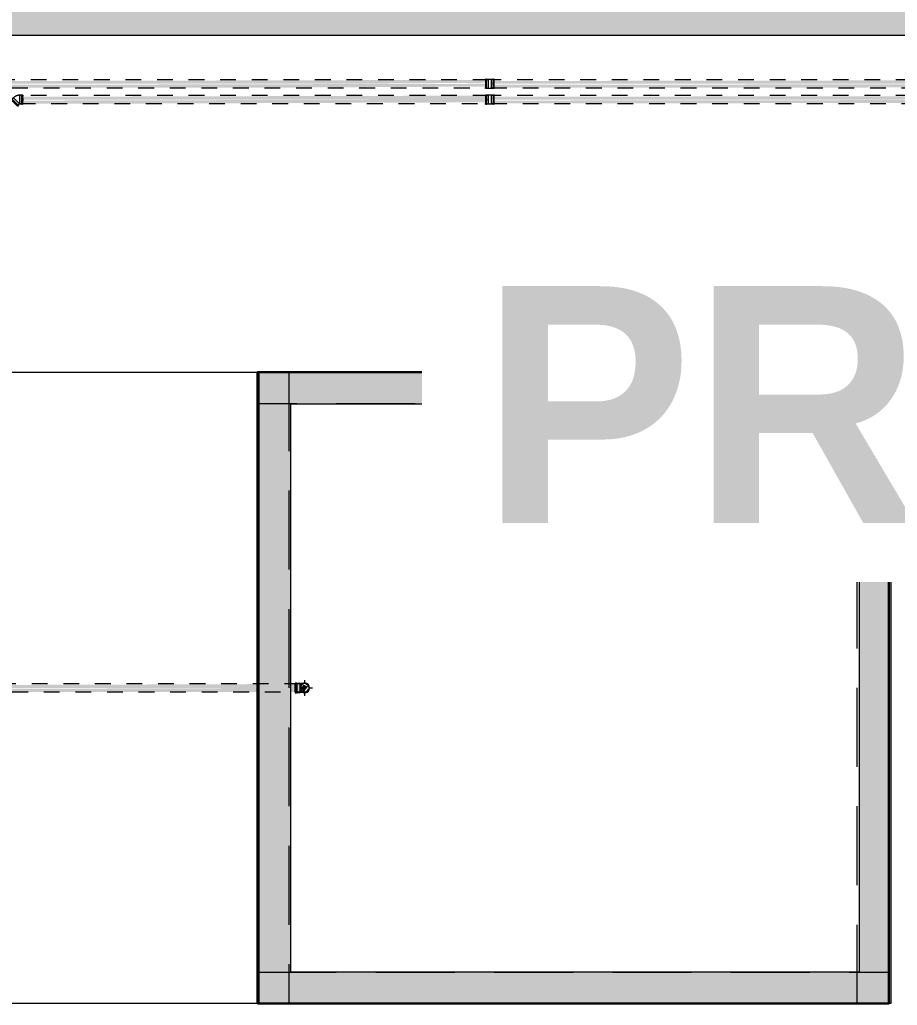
# Model space of a CAD drawing. Header units: metres. Extents: x 147 to 427, y -16 to 162.
# Drawn here: x 319.61 to 325.17, y 93.63 to 99.88 of the extents above; entities that cross this region are included whole.
import ezdxf

# ---------------------------------------------------------------- set-up
doc = ezdxf.new("R2010")
doc.units = ezdxf.units.M
doc.linetypes.add('Aligning Line', pattern=[0.012, 0.006, -0.006])
doc.linetypes.add('IMPORT-Dashed _3_', pattern=[0.75, 0.5, -0.25])
doc.layers.add('1053_ARQ_BASE_MATADOURO_dwg', color=7, linetype='Continuous', lineweight=5, true_color=0x767676)
doc.layers.add('A-FLOR', color=7, linetype='Continuous', lineweight=9, true_color=0x007f00)
for name, color, linetype, lineweight in [('A-DETL', 7, 'Continuous', 5), ('A-DETL-GENF', 7, 'Continuous', 5), ('A-PAREDE', 7, 'Continuous', 30), ('A-WALL', 7, 'Continuous', 9), ('A_PROJEÇÃO', 7, 'IMPORT-Dashed _3_', 5), ('G-ANNO-TEXT', 7, 'Continuous', 5), ('P-PIPE', 7, 'Continuous', 5), ('P-PIPE-CNTR', 7, 'Continuous', 5)]:
    doc.layers.add(name, color=color, linetype=linetype, lineweight=lineweight)
doc.styles.add('Century Gothic_B_2', font='GOTHICB.TTF', dxfattribs={"height": 1.5})

# ---------------------------------------------------------------- blocks, each defined once
blk = doc.blocks.new('AÇO_Cotovelo 90 45 - AÇO_Cotovelo 90 45-V169-TÉRREO 1_20 - Dependente 1')
at = {"layer": 'P-PIPE'}
for p, q in [((-0.0119, 0.0274), (-0.031, 0.0274)), ((-0.031, 0.0222), (-0.031, 0.0274)), ((-0.031, -0.0085), (-0.031, 0.0085)), ((-0.0119, 0.0274), (-0.0119, 0.0222)), ((-0.0119, 0.0274), (-0.0119, -0.0274)), ((-0.0119, 0.0274), (-0.0119, 0.0237)), ((-0.0119, 0.0085), (-0.0119, -0.0085)), ((0.0025, 0.0413), (-0.011, 0.0278)), ((-0.011, 0.0278), (0.0278, -0.011)), ((-0.0084, 0.0252), (-0.011, 0.0278)), ((0.0278, -0.011), (-0.011, 0.0278)), ((0.0413, 0.0025), (0.0025, 0.0413)), ((0.0278, -0.011), (0.0413, 0.0025)), ((-0.031, -0.0274), (-0.031, -0.0222)), ((-0.031, -0.0274), (-0.0119, -0.0274)), ((-0.0119, -0.0222), (-0.0119, -0.0274)), ((-0.0119, -0.0237), (-0.0119, -0.0274)), ((0.0278, -0.011), (0.0252, -0.0084))]:
    blk.add_line(p, q, dxfattribs=at)
at = {"layer": 'P-PIPE', "flags": 128}
for points in [[(-0.031, 0.0274), (-0.031, 0.0275), (-0.031, 0.0277), (-0.0309, 0.0278), (-0.0309, 0.028), (-0.0309, 0.0281), (-0.0309, 0.0282), (-0.0308, 0.0284), (-0.0308, 0.0285), (-0.0307, 0.0286), (-0.0307, 0.0288), (-0.0306, 0.0289), (-0.0306, 0.029), (-0.0305, 0.0291), (-0.0304, 0.0293), (-0.0304, 0.0294), (-0.0303, 0.0295), (-0.0302, 0.0296), (-0.0301, 0.0297), (-0.03, 0.0298), (-0.0299, 0.0299), (-0.0298, 0.03), (-0.0297, 0.0301), (-0.0296, 0.0302), (-0.0295, 0.0303), (-0.0294, 0.0303), (-0.0292, 0.0304), (-0.0291, 0.0305), (-0.029, 0.0306), (-0.0289, 0.0306), (-0.0287, 0.0307), (-0.0286, 0.0307), (-0.0285, 0.0308), (-0.0283, 0.0308), (-0.0282, 0.0308), (-0.0281, 0.0308), (-0.0279, 0.0309), (-0.0278, 0.0309), (-0.0276, 0.0309), (-0.0275, 0.0309), (-0.0274, 0.0309), (-0.0272, 0.0309), (-0.0271, 0.0309), (-0.0269, 0.0309), (-0.0268, 0.0308), (-0.0267, 0.0308), (-0.0265, 0.0308), (-0.0264, 0.0307), (-0.0263, 0.0307), (-0.0261, 0.0306), (-0.026, 0.0306), (-0.0259, 0.0305), (-0.0258, 0.0305), (-0.0256, 0.0304), (-0.0255, 0.0303), (-0.0254, 0.0302), (-0.0253, 0.0301), (-0.0252, 0.0301), (-0.0251, 0.03), (-0.025, 0.0299), (-0.0249, 0.0298), (-0.0248, 0.0297), (-0.0247, 0.0296), (-0.0246, 0.0294), (-0.0245, 0.0293), (-0.0245, 0.0292), (-0.0244, 0.0291), (-0.0243, 0.029), (-0.0243, 0.0288), (-0.0242, 0.0287), (-0.0242, 0.0286), (-0.0241, 0.0284), (-0.0241, 0.0283), (-0.024, 0.0282), (-0.024, 0.028), (-0.024, 0.0279), (-0.024, 0.0278), (-0.024, 0.0276), (-0.024, 0.0275), (-0.024, 0.0274)], [(-0.031, 0.024), (-0.031, 0.0245), (-0.031, 0.025), (-0.031, 0.0254), (-0.031, 0.0258), (-0.031, 0.0262), (-0.031, 0.0265), (-0.031, 0.0267), (-0.031, 0.0269), (-0.031, 0.0271), (-0.031, 0.0273), (-0.031, 0.0273), (-0.031, 0.0274)], [(-0.031, 0.0274), (-0.031, 0.0273), (-0.031, 0.0272), (-0.031, 0.0271), (-0.031, 0.0269), (-0.031, 0.0266), (-0.031, 0.0263), (-0.031, 0.026), (-0.031, 0.0256), (-0.031, 0.0252), (-0.031, 0.0248), (-0.031, 0.0243), (-0.031, 0.0238), (-0.031, 0.0232), (-0.031, 0.0226), (-0.031, 0.022), (-0.031, 0.0213), (-0.031, 0.0206), (-0.031, 0.0199), (-0.031, 0.0191), (-0.031, 0.0183), (-0.031, 0.0175), (-0.031, 0.0166), (-0.031, 0.0157), (-0.031, 0.0148), (-0.031, 0.0139), (-0.031, 0.0129), (-0.031, 0.0119), (-0.031, 0.0109), (-0.031, 0.0099), (-0.031, 0.0089), (-0.031, 0.0079), (-0.031, 0.0068), (-0.031, 0.0057), (-0.031, 0.0047), (-0.031, 0.0036), (-0.031, 0.0025), (-0.031, 0.0014), (-0.031, 0.0003), (-0.031, -0.0008), (-0.031, -0.0019), (-0.031, -0.003), (-0.031, -0.0041), (-0.031, -0.0052), (-0.031, -0.0062), (-0.031, -0.0073), (-0.031, -0.0083), (-0.031, -0.0094), (-0.031, -0.0104), (-0.031, -0.0114), (-0.031, -0.0124), (-0.031, -0.0134), (-0.031, -0.0143), (-0.031, -0.0152), (-0.031, -0.0161), (-0.031, -0.017), (-0.031, -0.0178), (-0.031, -0.0187), (-0.031, -0.0194), (-0.031, -0.0202), (-0.031, -0.0209), (-0.031, -0.0216), (-0.031, -0.0223), (-0.031, -0.0229), (-0.031, -0.0235), (-0.031, -0.024), (-0.031, -0.0245), (-0.031, -0.025), (-0.031, -0.0254), (-0.031, -0.0258), (-0.031, -0.0262), (-0.031, -0.0265), (-0.031, -0.0267), (-0.031, -0.0269), (-0.031, -0.0271), (-0.031, -0.0273), (-0.031, -0.0273), (-0.031, -0.0274)], [(-0.024, 0.0274), (-0.024, 0.0273), (-0.024, 0.0272), (-0.024, 0.0271), (-0.024, 0.0269), (-0.024, 0.0266), (-0.024, 0.0263), (-0.024, 0.026), (-0.024, 0.0256), (-0.024, 0.0252), (-0.024, 0.0248), (-0.024, 0.0243)], [(-0.024, -0.0274), (-0.024, -0.0273), (-0.024, -0.0272), (-0.024, -0.0271), (-0.024, -0.0269), (-0.024, -0.0266), (-0.024, -0.0263), (-0.024, -0.026), (-0.024, -0.0256), (-0.024, -0.0252), (-0.024, -0.0248), (-0.024, -0.0243), (-0.024, -0.0238), (-0.024, -0.0232), (-0.024, -0.0226), (-0.024, -0.022), (-0.024, -0.0213), (-0.024, -0.0206), (-0.024, -0.0199), (-0.024, -0.0191), (-0.024, -0.0183), (-0.024, -0.0175), (-0.024, -0.0166), (-0.024, -0.0157), (-0.024, -0.0148), (-0.024, -0.0139), (-0.024, -0.0129), (-0.024, -0.0119), (-0.024, -0.0109), (-0.024, -0.0099), (-0.024, -0.0089), (-0.024, -0.0079), (-0.024, -0.0068), (-0.024, -0.0057), (-0.024, -0.0047), (-0.024, -0.0036), (-0.024, -0.0025), (-0.024, -0.0014), (-0.024, -0.0003), (-0.024, 0.0008), (-0.024, 0.0019), (-0.024, 0.003), (-0.024, 0.0041), (-0.024, 0.0052), (-0.024, 0.0062), (-0.024, 0.0073), (-0.024, 0.0083), (-0.024, 0.0094), (-0.024, 0.0104), (-0.024, 0.0114), (-0.024, 0.0124), (-0.024, 0.0134), (-0.024, 0.0143), (-0.024, 0.0152), (-0.024, 0.0161), (-0.024, 0.017), (-0.024, 0.0178), (-0.024, 0.0187), (-0.024, 0.0194), (-0.024, 0.0202), (-0.024, 0.0209), (-0.024, 0.0216), (-0.024, 0.0223), (-0.024, 0.0229), (-0.024, 0.0235), (-0.024, 0.024), (-0.024, 0.0245), (-0.024, 0.025), (-0.024, 0.0254), (-0.024, 0.0258), (-0.024, 0.0262), (-0.024, 0.0265), (-0.024, 0.0267), (-0.024, 0.0269), (-0.024, 0.0271), (-0.024, 0.0273), (-0.024, 0.0273), (-0.024, 0.0274)], [(-0.011, 0.0278), (-0.011, 0.0277), (-0.0111, 0.0277), (-0.0111, 0.0277), (-0.0111, 0.0276), (-0.0112, 0.0276), (-0.0112, 0.0276), (-0.0113, 0.0276), (-0.0113, 0.0275), (-0.0114, 0.0275), (-0.0114, 0.0275), (-0.0114, 0.0275), (-0.0115, 0.0275), (-0.0115, 0.0274), (-0.0116, 0.0274), (-0.0116, 0.0274), (-0.0117, 0.0274), (-0.0117, 0.0274), (-0.0118, 0.0274), (-0.0118, 0.0274), (-0.0119, 0.0274)], [(-0.0024, 0.0363), (-0.0025, 0.0364), (-0.0026, 0.0365), (-0.0027, 0.0366), (-0.0028, 0.0367), (-0.0029, 0.0369), (-0.0029, 0.037), (-0.003, 0.0371), (-0.0031, 0.0372), (-0.0031, 0.0374), (-0.0032, 0.0375), (-0.0032, 0.0376), (-0.0033, 0.0377), (-0.0033, 0.0379), (-0.0034, 0.038), (-0.0034, 0.0381), (-0.0034, 0.0383), (-0.0034, 0.0384), (-0.0034, 0.0386), (-0.0035, 0.0387), (-0.0035, 0.0388), (-0.0035, 0.039), (-0.0034, 0.0391), (-0.0034, 0.0393), (-0.0034, 0.0394), (-0.0034, 0.0395), (-0.0033, 0.0397), (-0.0033, 0.0398), (-0.0033, 0.0399), (-0.0032, 0.0401), (-0.0032, 0.0402), (-0.0031, 0.0403), (-0.003, 0.0405), (-0.003, 0.0406), (-0.0029, 0.0407), (-0.0028, 0.0408), (-0.0027, 0.0409), (-0.0026, 0.041), (-0.0026, 0.0411), (-0.0025, 0.0412), (-0.0024, 0.0413), (-0.0023, 0.0414), (-0.0021, 0.0415), (-0.002, 0.0416), (-0.0019, 0.0417), (-0.0018, 0.0418), (-0.0017, 0.0418), (-0.0016, 0.0419), (-0.0014, 0.042), (-0.0013, 0.042), (-0.0012, 0.0421), (-0.001, 0.0421), (-0.0009, 0.0422), (-0.0008, 0.0422), (-0.0006, 0.0422), (-0.0005, 0.0423), (-0.0004, 0.0423), (-0.0002, 0.0423), (-0.0001, 0.0423), (0, 0.0423)], [(0, 0.0339), (-0.0004, 0.0343), (-0.0007, 0.0346), (-0.001, 0.0349), (-0.0013, 0.0352), (-0.0016, 0.0354), (-0.0018, 0.0357), (-0.002, 0.0358), (-0.0021, 0.036), (-0.0022, 0.0361), (-0.0023, 0.0362), (-0.0024, 0.0363), (-0.0024, 0.0363)], [(-0.0024, 0.0363), (-0.0024, 0.0363), (-0.0023, 0.0362), (-0.0022, 0.0361), (-0.002, 0.0359), (-0.0019, 0.0358), (-0.0017, 0.0356), (-0.0014, 0.0353), (-0.0012, 0.0351), (-0.0009, 0.0348), (-0.0006, 0.0345), (-0.0002, 0.0341), (0.0001, 0.0338), (0.0005, 0.0334), (0.001, 0.0329), (0.0014, 0.0325), (0.0019, 0.032), (0.0024, 0.0315), (0.0029, 0.031), (0.0034, 0.0304), (0.004, 0.0299), (0.0046, 0.0293), (0.0052, 0.0287), (0.0058, 0.0281), (0.0065, 0.0274), (0.0071, 0.0268), (0.0078, 0.0261), (0.0085, 0.0254), (0.0092, 0.0247), (0.0099, 0.024), (0.0107, 0.0232), (0.0114, 0.0225), (0.0121, 0.0218), (0.0129, 0.021), (0.0137, 0.0202), (0.0144, 0.0195), (0.0152, 0.0187), (0.016, 0.0179), (0.0167, 0.0172), (0.0175, 0.0164), (0.0183, 0.0156), (0.0191, 0.0148), (0.0198, 0.0141), (0.0206, 0.0133), (0.0213, 0.0125), (0.0221, 0.0118), (0.0228, 0.011), (0.0236, 0.0103), (0.0243, 0.0096), (0.025, 0.0089), (0.0257, 0.0082), (0.0264, 0.0075), (0.0271, 0.0068), (0.0277, 0.0062), (0.0283, 0.0055), (0.029, 0.0049), (0.0296, 0.0043), (0.0301, 0.0037), (0.0307, 0.0032), (0.0312, 0.0027), (0.0317, 0.0021), (0.0322, 0.0017), (0.0327, 0.0012), (0.0331, 0.0008), (0.0335, 0.0003), (0.0339, 0), (0.0343, -0.0004), (0.0346, -0.0007), (0.0349, -0.001), (0.0352, -0.0013), (0.0354, -0.0016), (0.0357, -0.0018), (0.0358, -0.002), (0.036, -0.0021), (0.0361, -0.0022), (0.0362, -0.0023), (0.0363, -0.0024), (0.0363, -0.0024)], [(0, 0.0423), (0.0002, 0.0423), (0.0003, 0.0423), (0.0005, 0.0423), (0.0006, 0.0423), (0.0007, 0.0422), (0.0009, 0.0422), (0.001, 0.0422), (0.0011, 0.0421), (0.0013, 0.0421), (0.0014, 0.042), (0.0015, 0.042), (0.0017, 0.0419), (0.0018, 0.0418), (0.0019, 0.0418), (0.002, 0.0417), (0.0021, 0.0416), (0.0022, 0.0415), (0.0024, 0.0414), (0.0025, 0.0413), (0.0025, 0.0413)], [(0.0025, 0.0413), (0.0026, 0.0412), (0.0027, 0.0411), (0.0028, 0.041), (0.0029, 0.0409), (0.0031, 0.0407), (0.0033, 0.0405), (0.0035, 0.0403), (0.0038, 0.04), (0.004, 0.0397), (0.0044, 0.0394), (0.0047, 0.0391)], [(0.0413, 0.0025), (0.0412, 0.0026), (0.0411, 0.0027), (0.041, 0.0028), (0.0409, 0.0029), (0.0407, 0.0031), (0.0405, 0.0033), (0.0403, 0.0035), (0.04, 0.0038), (0.0397, 0.004), (0.0394, 0.0044), (0.0391, 0.0047), (0.0387, 0.0051), (0.0383, 0.0055), (0.0379, 0.0059), (0.0374, 0.0064), (0.037, 0.0068), (0.0365, 0.0073), (0.0359, 0.0079), (0.0354, 0.0084), (0.0348, 0.009), (0.0342, 0.0096), (0.0336, 0.0102), (0.033, 0.0108), (0.0324, 0.0114), (0.0317, 0.0121), (0.031, 0.0128), (0.0303, 0.0135), (0.0296, 0.0142), (0.0289, 0.0149), (0.0282, 0.0156), (0.0275, 0.0163), (0.0267, 0.0171), (0.0259, 0.0178), (0.0252, 0.0186), (0.0244, 0.0194), (0.0237, 0.0201), (0.0229, 0.0209), (0.0221, 0.0217), (0.0213, 0.0225), (0.0206, 0.0232), (0.0198, 0.024), (0.019, 0.0248), (0.0183, 0.0255), (0.0175, 0.0263), (0.0167, 0.027), (0.016, 0.0278), (0.0153, 0.0285), (0.0145, 0.0292), (0.0138, 0.03), (0.0131, 0.0307), (0.0125, 0.0313), (0.0118, 0.032), (0.0111, 0.0327), (0.0105, 0.0333), (0.0099, 0.0339), (0.0093, 0.0345), (0.0087, 0.0351), (0.0081, 0.0356), (0.0076, 0.0362), (0.0071, 0.0367), (0.0066, 0.0372), (0.0061, 0.0376), (0.0057, 0.0381), (0.0053, 0.0385), (0.0049, 0.0389), (0.0045, 0.0392), (0.0042, 0.0396), (0.0039, 0.0399), (0.0036, 0.0402), (0.0034, 0.0404), (0.0032, 0.0406), (0.003, 0.0408), (0.0028, 0.041), (0.0027, 0.0411), (0.0026, 0.0412), (0.0026, 0.0412), (0.0025, 0.0413)], [(0.0423, 0), (0.0423, -0.0001), (0.0423, -0.0002), (0.0423, -0.0004), (0.0423, -0.0005), (0.0422, -0.0006), (0.0422, -0.0008), (0.0422, -0.0009), (0.0421, -0.0011), (0.0421, -0.0012), (0.042, -0.0013), (0.042, -0.0014), (0.0419, -0.0016), (0.0418, -0.0017), (0.0418, -0.0018), (0.0417, -0.0019), (0.0416, -0.002), (0.0415, -0.0022), (0.0414, -0.0023), (0.0413, -0.0024), (0.0412, -0.0025), (0.0411, -0.0026), (0.041, -0.0027), (0.0409, -0.0027), (0.0408, -0.0028), (0.0407, -0.0029), (0.0406, -0.003), (0.0404, -0.003), (0.0403, -0.0031), (0.0402, -0.0032), (0.0401, -0.0032), (0.0399, -0.0033), (0.0398, -0.0033), (0.0397, -0.0033), (0.0395, -0.0034), (0.0394, -0.0034), (0.0393, -0.0034), (0.0391, -0.0034), (0.039, -0.0035), (0.0388, -0.0035), (0.0387, -0.0035), (0.0386, -0.0034), (0.0384, -0.0034), (0.0383, -0.0034), (0.0381, -0.0034), (0.038, -0.0034), (0.0379, -0.0033), (0.0377, -0.0033), (0.0376, -0.0032), (0.0375, -0.0032), (0.0373, -0.0031), (0.0372, -0.0031), (0.0371, -0.003), (0.037, -0.0029), (0.0368, -0.0029), (0.0367, -0.0028), (0.0366, -0.0027), (0.0365, -0.0026), (0.0364, -0.0025), (0.0363, -0.0024)], [(0.0389, 0.0049), (0.0392, 0.0045), (0.0396, 0.0042), (0.0399, 0.0039), (0.0402, 0.0036), (0.0404, 0.0034), (0.0406, 0.0032), (0.0408, 0.003), (0.041, 0.0028), (0.0411, 0.0027), (0.0412, 0.0026), (0.0412, 0.0026), (0.0413, 0.0025)], [(0.0413, 0.0025), (0.0414, 0.0024), (0.0415, 0.0023), (0.0415, 0.0022), (0.0416, 0.0021), (0.0417, 0.002), (0.0418, 0.0019), (0.0419, 0.0017), (0.0419, 0.0016), (0.042, 0.0015), (0.042, 0.0014), (0.0421, 0.0012), (0.0421, 0.0011), (0.0422, 0.001), (0.0422, 0.0008), (0.0422, 0.0007), (0.0423, 0.0006), (0.0423, 0.0004), (0.0423, 0.0003), (0.0423, 0.0001), (0.0423, 0)], [(-0.031, -0.0274), (-0.031, -0.0273), (-0.031, -0.0272), (-0.031, -0.0271), (-0.031, -0.0269), (-0.031, -0.0266), (-0.031, -0.0263), (-0.031, -0.026), (-0.031, -0.0256), (-0.031, -0.0252), (-0.031, -0.0248), (-0.031, -0.0243)], [(-0.024, -0.0274), (-0.024, -0.0275), (-0.024, -0.0277), (-0.024, -0.0278), (-0.024, -0.028), (-0.024, -0.0281), (-0.0241, -0.0282), (-0.0241, -0.0284), (-0.0241, -0.0285), (-0.0242, -0.0286), (-0.0242, -0.0288), (-0.0243, -0.0289), (-0.0244, -0.029), (-0.0244, -0.0291), (-0.0245, -0.0293), (-0.0246, -0.0294), (-0.0247, -0.0295), (-0.0247, -0.0296), (-0.0248, -0.0297), (-0.0249, -0.0298), (-0.025, -0.0299), (-0.0251, -0.03), (-0.0252, -0.0301), (-0.0253, -0.0302), (-0.0255, -0.0303), (-0.0256, -0.0303), (-0.0257, -0.0304), (-0.0258, -0.0305), (-0.0259, -0.0306), (-0.0261, -0.0306), (-0.0262, -0.0307), (-0.0263, -0.0307), (-0.0265, -0.0308), (-0.0266, -0.0308), (-0.0267, -0.0308), (-0.0269, -0.0308), (-0.027, -0.0309), (-0.0271, -0.0309), (-0.0273, -0.0309), (-0.0274, -0.0309), (-0.0276, -0.0309), (-0.0277, -0.0309), (-0.0278, -0.0309), (-0.028, -0.0309), (-0.0281, -0.0308), (-0.0283, -0.0308), (-0.0284, -0.0308), (-0.0285, -0.0307), (-0.0287, -0.0307), (-0.0288, -0.0306), (-0.0289, -0.0306), (-0.029, -0.0305), (-0.0292, -0.0305), (-0.0293, -0.0304), (-0.0294, -0.0303), (-0.0295, -0.0302), (-0.0296, -0.0301), (-0.0297, -0.0301), (-0.0298, -0.03), (-0.0299, -0.0299), (-0.03, -0.0298), (-0.0301, -0.0297), (-0.0302, -0.0296), (-0.0303, -0.0294), (-0.0304, -0.0293), (-0.0305, -0.0292), (-0.0305, -0.0291), (-0.0306, -0.029), (-0.0307, -0.0288), (-0.0307, -0.0287), (-0.0308, -0.0286), (-0.0308, -0.0284), (-0.0308, -0.0283), (-0.0309, -0.0282), (-0.0309, -0.028), (-0.0309, -0.0279), (-0.0309, -0.0278), (-0.031, -0.0276), (-0.031, -0.0275), (-0.031, -0.0274)], [(-0.024, -0.024), (-0.024, -0.0245), (-0.024, -0.025), (-0.024, -0.0254), (-0.024, -0.0258), (-0.024, -0.0262), (-0.024, -0.0265), (-0.024, -0.0267), (-0.024, -0.0269), (-0.024, -0.0271), (-0.024, -0.0273), (-0.024, -0.0273), (-0.024, -0.0274)], [(-0.0119, -0.0274), (-0.0096, -0.0274), (-0.0074, -0.0272), (-0.0052, -0.027), (-0.0029, -0.0267), (-0.0007, -0.0263), (0.0015, -0.0258), (0.0036, -0.0252), (0.0058, -0.0246), (0.0079, -0.0238), (0.01, -0.023), (0.012, -0.0221), (0.014, -0.0211), (0.016, -0.02), (0.0179, -0.0188), (0.0198, -0.0176), (0.0216, -0.0163), (0.0234, -0.0149), (0.0251, -0.0135), (0.0267, -0.012), (0.0278, -0.011)], [(0.0363, -0.0024), (0.0363, -0.0024), (0.0362, -0.0023), (0.0361, -0.0022), (0.0359, -0.002), (0.0358, -0.0019), (0.0356, -0.0017), (0.0353, -0.0014), (0.0351, -0.0012), (0.0348, -0.0009), (0.0345, -0.0006), (0.0341, -0.0002)]]:
    blk.add_lwpolyline(points, dxfattribs=at)
blk = doc.blocks.new('Joelho 45_90 - Agua Fria_Soldavel - MEP - Tigre - Standard-V200-TÉRREO 1_20 - Dependente 1')
at = {"layer": 'P-PIPE', "true_color": 0x69503c}
blk.add_hatch(color=27, dxfattribs=at).paths.add_polyline_path([(153.0153, 95.6157), (153.0425, 95.649), (153.0151, 95.6636), (153.0002, 95.642), (153.0146, 95.617)])
at = {"layer": 'P-PIPE'}
for p, q in [((152.9702, 95.6727), (152.9627, 95.6727)), ((152.9627, 95.6727), (152.9627, 95.642)), ((152.9627, 95.617), (152.9627, 95.667)), ((152.9732, 95.6706), (152.9702, 95.6727)), ((152.9702, 95.6727), (152.9702, 95.642)), ((152.9932, 95.6706), (152.9732, 95.6706)), ((152.9732, 95.6706), (152.9732, 95.642)), ((152.9949, 95.6691), (152.9932, 95.6706)), ((152.9932, 95.6706), (152.9932, 95.642)), ((152.9932, 95.642), (152.9932, 95.6706)), ((152.9932, 95.667), (152.9932, 95.617)), ((152.9949, 95.642), (152.9949, 95.6691)), ((152.9949, 95.6691), (152.9949, 95.642)), ((152.9627, 95.642), (152.9627, 95.6112)), ((152.9627, 95.6112), (152.9702, 95.6112)), ((152.9702, 95.642), (152.9702, 95.6112)), ((152.9702, 95.6112), (152.9732, 95.6133)), ((152.9732, 95.642), (152.9732, 95.6133)), ((152.9732, 95.6133), (152.9932, 95.6133)), ((152.9932, 95.642), (152.9932, 95.6133)), ((152.9932, 95.6133), (152.9932, 95.642)), ((152.9932, 95.6133), (152.9949, 95.6148)), ((152.9949, 95.6148), (152.9949, 95.642)), ((152.9949, 95.642), (152.9949, 95.6148))]:
    blk.add_line(p, q, dxfattribs=at)
at = {"layer": 'P-PIPE', "flags": 128}
for points in [[(153.0223, 95.6691), (153.0223, 95.6691), (153.0221, 95.6691), (153.022, 95.6691), (153.0218, 95.6691), (153.0216, 95.6691), (153.0213, 95.6691), (153.0209, 95.6691), (153.0206, 95.6691), (153.0202, 95.6691), (153.0197, 95.6691), (153.0192, 95.6691), (153.0187, 95.6691), (153.0182, 95.6691), (153.0176, 95.6691), (153.0169, 95.6691), (153.0162, 95.6691), (153.0155, 95.6691), (153.0148, 95.6691), (153.014, 95.6691), (153.0132, 95.6691), (153.0124, 95.6691), (153.0115, 95.6691), (153.0107, 95.6691), (153.0097, 95.6691), (153.0088, 95.6691), (153.0079, 95.6691), (153.0069, 95.6691), (153.0059, 95.6691), (153.0049, 95.6691), (153.0038, 95.6691), (153.0028, 95.6691), (153.0017, 95.6691), (153.0007, 95.6691), (152.9996, 95.6691), (152.9985, 95.6691), (152.9974, 95.6691), (152.9963, 95.6691), (152.9952, 95.6691), (152.9949, 95.6691)], [(152.9949, 95.6148), (152.996, 95.6148), (152.9971, 95.6148), (152.9982, 95.6148), (152.9993, 95.6148), (153.0004, 95.6148), (153.0015, 95.6148), (153.0025, 95.6148), (153.0036, 95.6148), (153.0046, 95.6148), (153.0056, 95.6148), (153.0066, 95.6148), (153.0076, 95.6148), (153.0086, 95.6148), (153.0095, 95.6148), (153.0104, 95.6148), (153.0113, 95.6148), (153.0122, 95.6148), (153.013, 95.6148), (153.0138, 95.6148), (153.0146, 95.6148), (153.0153, 95.6148), (153.0161, 95.6148), (153.0167, 95.6148), (153.0174, 95.6148), (153.018, 95.6148), (153.0186, 95.6148), (153.0191, 95.6148), (153.0196, 95.6148), (153.0201, 95.6148), (153.0205, 95.6148), (153.0209, 95.6148), (153.0212, 95.6148), (153.0215, 95.6148), (153.0217, 95.6148), (153.0219, 95.6148), (153.0221, 95.6148), (153.0222, 95.6148), (153.0223, 95.6148), (153.0223, 95.6148)]]:
    blk.add_lwpolyline(points, dxfattribs=at)
at = {"layer": 'P-PIPE'}
for radius, start, end in [(0.0308, 0, 165), (0.0308, 0, 160), (0.0286, 0, 180), (0.0272, 0, 180), (0.0272, 0, 180), (0.0286, 0, 150), (0.0286, 0, 150), (0.025, 15, 75), (0.025, 15, 60), (0.0308, 195, 0), (0.0308, 200, 0), (0.0286, 165, 180), (0.0287, 165, 180), (0.0287, 180, 240), (0.0286, 180, 240), (0.0286, 180, 0), (0.0272, 180, 0), (0.0272, 180, 0), (0.025, 180, 240), (0.025, 180, 240), (0.0287, 255, 0), (0.0287, 255, 0), (0.025, 270, 345), (0.025, 270, 285)]:
    blk.add_arc((153.0223, 95.642), radius, start, end, dxfattribs=at)
blk = doc.blocks.new('AÇO_Luva - AÇO_Luva-3707431-TÉRREO 1_20 - Dependente 1')
at = {"layer": 'P-PIPE'}
for p, q in [((0.007, 0.0271), (0.048, 0.0271)), ((0.007, 0.0271), (0.007, 0.0219)), ((0.007, 0.0084), (0.007, -0.0084)), ((0.048, 0.0271), (0.048, 0.0219)), ((0.048, 0.0084), (0.048, -0.0084)), ((0.007, -0.0219), (0.007, -0.0271)), ((0.048, -0.0271), (0.007, -0.0271)), ((0.048, -0.0219), (0.048, -0.0271))]:
    blk.add_line(p, q, dxfattribs=at)
at = {"layer": 'P-PIPE', "flags": 128}
for points in [[(0.007, 0.0271), (0.007, 0.0272), (0.007, 0.0274), (0.007, 0.0275), (0.007, 0.0277), (0.0069, 0.0278), (0.0069, 0.0279), (0.0069, 0.0281), (0.0068, 0.0282), (0.0068, 0.0283), (0.0067, 0.0285), (0.0067, 0.0286), (0.0066, 0.0287), (0.0065, 0.0288), (0.0065, 0.029), (0.0064, 0.0291), (0.0063, 0.0292), (0.0062, 0.0293), (0.0061, 0.0294), (0.006, 0.0295), (0.0059, 0.0296), (0.0058, 0.0297), (0.0057, 0.0298), (0.0056, 0.0299), (0.0055, 0.03), (0.0054, 0.03), (0.0053, 0.0301), (0.0051, 0.0302), (0.005, 0.0303), (0.0049, 0.0303), (0.0048, 0.0304), (0.0046, 0.0304), (0.0045, 0.0305), (0.0044, 0.0305), (0.0042, 0.0305), (0.0041, 0.0305), (0.004, 0.0306), (0.0038, 0.0306), (0.0037, 0.0306), (0.0035, 0.0306), (0.0034, 0.0306), (0.0033, 0.0306), (0.0031, 0.0306), (0.003, 0.0306), (0.0028, 0.0305), (0.0027, 0.0305), (0.0026, 0.0305), (0.0024, 0.0304), (0.0023, 0.0304), (0.0022, 0.0303), (0.002, 0.0303), (0.0019, 0.0302), (0.0018, 0.0302), (0.0017, 0.0301), (0.0016, 0.03), (0.0014, 0.0299), (0.0013, 0.0298), (0.0012, 0.0298), (0.0011, 0.0297), (0.001, 0.0296), (0.0009, 0.0295), (0.0008, 0.0294), (0.0007, 0.0293), (0.0007, 0.0291), (0.0006, 0.029), (0.0005, 0.0289), (0.0004, 0.0288), (0.0004, 0.0287), (0.0003, 0.0285), (0.0003, 0.0284), (0.0002, 0.0283), (0.0002, 0.0281), (0.0001, 0.028), (0.0001, 0.0279), (0.0001, 0.0277), (0, 0.0276), (0, 0.0275), (0, 0.0273), (0, 0.0272), (0, 0.0271)], [(0, -0.0271), (0, -0.027), (0, -0.0269), (0, -0.0268), (0, -0.0266), (0, -0.0263), (0, -0.026), (0, -0.0257), (0, -0.0254), (0, -0.025), (0, -0.0245), (0, -0.024), (0, -0.0235), (0, -0.023), (0, -0.0224), (0, -0.0217), (0, -0.0211), (0, -0.0204), (0, -0.0196), (0, -0.0189), (0, -0.0181), (0, -0.0173), (0, -0.0164), (0, -0.0155), (0, -0.0146), (0, -0.0137), (0, -0.0128), (0, -0.0118), (0, -0.0108), (0, -0.0098), (0, -0.0088), (0, -0.0078), (0, -0.0067), (0, -0.0057), (0, -0.0046), (0, -0.0035), (0, -0.0025), (0, -0.0014), (0, -0.0003), (0, 0.0008), (0, 0.0019), (0, 0.003), (0, 0.004), (0, 0.0051), (0, 0.0062), (0, 0.0072), (0, 0.0082), (0, 0.0093), (0, 0.0103), (0, 0.0113), (0, 0.0123), (0, 0.0132), (0, 0.0141), (0, 0.0151), (0, 0.0159), (0, 0.0168), (0, 0.0176), (0, 0.0185), (0, 0.0192), (0, 0.02), (0, 0.0207), (0, 0.0214), (0, 0.022), (0, 0.0226), (0, 0.0232), (0, 0.0238), (0, 0.0243), (0, 0.0247), (0, 0.0252), (0, 0.0255), (0, 0.0259), (0, 0.0262), (0, 0.0264), (0, 0.0267), (0, 0.0268), (0, 0.027), (0, 0.027), (0, 0.0271)], [(0, 0.0271), (0, 0.027), (0, 0.0269), (0, 0.0268), (0, 0.0266), (0, 0.0263), (0, 0.026), (0, 0.0257), (0, 0.0254), (0, 0.025), (0, 0.0245), (0, 0.024)], [(0.007, 0.0271), (0.007, 0.027), (0.007, 0.0269), (0.007, 0.0268), (0.007, 0.0266), (0.007, 0.0263), (0.007, 0.026), (0.007, 0.0257), (0.007, 0.0254), (0.007, 0.025), (0.007, 0.0245), (0.007, 0.024), (0.007, 0.0235), (0.007, 0.023), (0.007, 0.0224), (0.007, 0.0217), (0.007, 0.0211), (0.007, 0.0204), (0.007, 0.0196), (0.007, 0.0189), (0.007, 0.0181), (0.007, 0.0173), (0.007, 0.0164), (0.007, 0.0155), (0.007, 0.0146), (0.007, 0.0137), (0.007, 0.0128), (0.007, 0.0118), (0.007, 0.0108), (0.007, 0.0098), (0.007, 0.0088), (0.007, 0.0078), (0.007, 0.0067), (0.007, 0.0057), (0.007, 0.0046), (0.007, 0.0035), (0.007, 0.0025), (0.007, 0.0014), (0.007, 0.0003), (0.007, -0.0008), (0.007, -0.0019), (0.007, -0.003), (0.007, -0.004), (0.007, -0.0051), (0.007, -0.0062), (0.007, -0.0072), (0.007, -0.0082), (0.007, -0.0093), (0.007, -0.0103), (0.007, -0.0113), (0.007, -0.0123), (0.007, -0.0132), (0.007, -0.0141), (0.007, -0.0151), (0.007, -0.0159), (0.007, -0.0168), (0.007, -0.0176), (0.007, -0.0185), (0.007, -0.0192), (0.007, -0.02), (0.007, -0.0207), (0.007, -0.0214), (0.007, -0.022), (0.007, -0.0226), (0.007, -0.0232), (0.007, -0.0238), (0.007, -0.0243), (0.007, -0.0247), (0.007, -0.0252), (0.007, -0.0255), (0.007, -0.0259), (0.007, -0.0262), (0.007, -0.0264), (0.007, -0.0267), (0.007, -0.0268), (0.007, -0.027), (0.007, -0.027), (0.007, -0.0271)], [(0.007, 0.0238), (0.007, 0.0243), (0.007, 0.0247), (0.007, 0.0252), (0.007, 0.0255), (0.007, 0.0259), (0.007, 0.0262), (0.007, 0.0264), (0.007, 0.0267), (0.007, 0.0268), (0.007, 0.027), (0.007, 0.027), (0.007, 0.0271)], [(0.055, 0.0271), (0.055, 0.0272), (0.055, 0.0274), (0.055, 0.0275), (0.055, 0.0277), (0.0549, 0.0278), (0.0549, 0.0279), (0.0549, 0.0281), (0.0548, 0.0282), (0.0548, 0.0283), (0.0547, 0.0285), (0.0547, 0.0286), (0.0546, 0.0287), (0.0545, 0.0288), (0.0545, 0.029), (0.0544, 0.0291), (0.0543, 0.0292), (0.0542, 0.0293), (0.0541, 0.0294), (0.054, 0.0295), (0.0539, 0.0296), (0.0538, 0.0297), (0.0537, 0.0298), (0.0536, 0.0299), (0.0535, 0.03), (0.0534, 0.03), (0.0533, 0.0301), (0.0531, 0.0302), (0.053, 0.0303), (0.0529, 0.0303), (0.0528, 0.0304), (0.0526, 0.0304), (0.0525, 0.0305), (0.0524, 0.0305), (0.0522, 0.0305), (0.0521, 0.0305), (0.052, 0.0306), (0.0518, 0.0306), (0.0517, 0.0306), (0.0515, 0.0306), (0.0514, 0.0306), (0.0513, 0.0306), (0.0511, 0.0306), (0.051, 0.0306), (0.0508, 0.0305), (0.0507, 0.0305), (0.0506, 0.0305), (0.0504, 0.0304), (0.0503, 0.0304), (0.0502, 0.0303), (0.05, 0.0303), (0.0499, 0.0302), (0.0498, 0.0302), (0.0497, 0.0301), (0.0496, 0.03), (0.0494, 0.0299), (0.0493, 0.0298), (0.0492, 0.0298), (0.0491, 0.0297), (0.049, 0.0296), (0.0489, 0.0295), (0.0488, 0.0294), (0.0487, 0.0293), (0.0487, 0.0291), (0.0486, 0.029), (0.0485, 0.0289), (0.0484, 0.0288), (0.0484, 0.0287), (0.0483, 0.0285), (0.0483, 0.0284), (0.0482, 0.0283), (0.0482, 0.0281), (0.0481, 0.028), (0.0481, 0.0279), (0.0481, 0.0277), (0.048, 0.0276), (0.048, 0.0275), (0.048, 0.0273), (0.048, 0.0272), (0.048, 0.0271)], [(0.048, -0.0271), (0.048, -0.027), (0.048, -0.0269), (0.048, -0.0268), (0.048, -0.0266), (0.048, -0.0263), (0.048, -0.026), (0.048, -0.0257), (0.048, -0.0254), (0.048, -0.025), (0.048, -0.0245), (0.048, -0.024), (0.048, -0.0235), (0.048, -0.023), (0.048, -0.0224), (0.048, -0.0217), (0.048, -0.0211), (0.048, -0.0204), (0.048, -0.0196), (0.048, -0.0189), (0.048, -0.0181), (0.048, -0.0173), (0.048, -0.0164), (0.048, -0.0155), (0.048, -0.0146), (0.048, -0.0137), (0.048, -0.0128), (0.048, -0.0118), (0.048, -0.0108), (0.048, -0.0098), (0.048, -0.0088), (0.048, -0.0078), (0.048, -0.0067), (0.048, -0.0057), (0.048, -0.0046), (0.048, -0.0035), (0.048, -0.0025), (0.048, -0.0014), (0.048, -0.0003), (0.048, 0.0008), (0.048, 0.0019), (0.048, 0.003), (0.048, 0.004), (0.048, 0.0051), (0.048, 0.0062), (0.048, 0.0072), (0.048, 0.0082), (0.048, 0.0093), (0.048, 0.0103), (0.048, 0.0113), (0.048, 0.0123), (0.048, 0.0132), (0.048, 0.0141), (0.048, 0.0151), (0.048, 0.0159), (0.048, 0.0168), (0.048, 0.0176), (0.048, 0.0185), (0.048, 0.0192), (0.048, 0.02), (0.048, 0.0207), (0.048, 0.0214), (0.048, 0.022), (0.048, 0.0226), (0.048, 0.0232), (0.048, 0.0238), (0.048, 0.0243), (0.048, 0.0247), (0.048, 0.0252), (0.048, 0.0255), (0.048, 0.0259), (0.048, 0.0262), (0.048, 0.0264), (0.048, 0.0267), (0.048, 0.0268), (0.048, 0.027), (0.048, 0.027), (0.048, 0.0271)], [(0.048, 0.0271), (0.048, 0.027), (0.048, 0.0269), (0.048, 0.0268), (0.048, 0.0266), (0.048, 0.0263), (0.048, 0.026), (0.048, 0.0257), (0.048, 0.0254), (0.048, 0.025), (0.048, 0.0245), (0.048, 0.024)], [(0.055, 0.0271), (0.055, 0.027), (0.055, 0.0269), (0.055, 0.0268), (0.055, 0.0266), (0.055, 0.0263), (0.055, 0.026), (0.055, 0.0257), (0.055, 0.0254), (0.055, 0.025), (0.055, 0.0245), (0.055, 0.024), (0.055, 0.0235), (0.055, 0.023), (0.055, 0.0224), (0.055, 0.0217), (0.055, 0.0211), (0.055, 0.0204), (0.055, 0.0196), (0.055, 0.0189), (0.055, 0.0181), (0.055, 0.0173), (0.055, 0.0164), (0.055, 0.0155), (0.055, 0.0146), (0.055, 0.0137), (0.055, 0.0128), (0.055, 0.0118), (0.055, 0.0108), (0.055, 0.0098), (0.055, 0.0088), (0.055, 0.0078), (0.055, 0.0067), (0.055, 0.0057), (0.055, 0.0046), (0.055, 0.0035), (0.055, 0.0025), (0.055, 0.0014), (0.055, 0.0003), (0.055, -0.0008), (0.055, -0.0019), (0.055, -0.003), (0.055, -0.004), (0.055, -0.0051), (0.055, -0.0062), (0.055, -0.0072), (0.055, -0.0082), (0.055, -0.0093), (0.055, -0.0103), (0.055, -0.0113), (0.055, -0.0123), (0.055, -0.0132), (0.055, -0.0141), (0.055, -0.0151), (0.055, -0.0159), (0.055, -0.0168), (0.055, -0.0176), (0.055, -0.0185), (0.055, -0.0192), (0.055, -0.02), (0.055, -0.0207), (0.055, -0.0214), (0.055, -0.022), (0.055, -0.0226), (0.055, -0.0232), (0.055, -0.0238), (0.055, -0.0243), (0.055, -0.0247), (0.055, -0.0252), (0.055, -0.0255), (0.055, -0.0259), (0.055, -0.0262), (0.055, -0.0264), (0.055, -0.0267), (0.055, -0.0268), (0.055, -0.027), (0.055, -0.027), (0.055, -0.0271)], [(0.055, 0.0238), (0.055, 0.0243), (0.055, 0.0247), (0.055, 0.0252), (0.055, 0.0255), (0.055, 0.0259), (0.055, 0.0262), (0.055, 0.0264), (0.055, 0.0267), (0.055, 0.0268), (0.055, 0.027), (0.055, 0.027), (0.055, 0.0271)], [(0, -0.0238), (0, -0.0243), (0, -0.0247), (0, -0.0252), (0, -0.0255), (0, -0.0259), (0, -0.0262), (0, -0.0264), (0, -0.0267), (0, -0.0268), (0, -0.027), (0, -0.027), (0, -0.0271)], [(0, -0.0271), (0, -0.0272), (0, -0.0274), (0, -0.0275), (0, -0.0277), (0.0001, -0.0278), (0.0001, -0.0279), (0.0001, -0.0281), (0.0002, -0.0282), (0.0002, -0.0283), (0.0003, -0.0285), (0.0003, -0.0286), (0.0004, -0.0287), (0.0005, -0.0288), (0.0005, -0.029), (0.0006, -0.0291), (0.0007, -0.0292), (0.0008, -0.0293), (0.0009, -0.0294), (0.001, -0.0295), (0.0011, -0.0296), (0.0012, -0.0297), (0.0013, -0.0298), (0.0014, -0.0299), (0.0015, -0.03), (0.0016, -0.03), (0.0017, -0.0301), (0.0019, -0.0302), (0.002, -0.0303), (0.0021, -0.0303), (0.0022, -0.0304), (0.0024, -0.0304), (0.0025, -0.0305), (0.0026, -0.0305), (0.0028, -0.0305), (0.0029, -0.0305), (0.003, -0.0306), (0.0032, -0.0306), (0.0033, -0.0306), (0.0035, -0.0306), (0.0036, -0.0306), (0.0037, -0.0306), (0.0039, -0.0306), (0.004, -0.0306), (0.0042, -0.0305), (0.0043, -0.0305), (0.0044, -0.0305), (0.0046, -0.0304), (0.0047, -0.0304), (0.0048, -0.0303), (0.005, -0.0303), (0.0051, -0.0302), (0.0052, -0.0302), (0.0053, -0.0301), (0.0054, -0.03), (0.0056, -0.0299), (0.0057, -0.0298), (0.0058, -0.0298), (0.0059, -0.0297), (0.006, -0.0296), (0.0061, -0.0295), (0.0062, -0.0294), (0.0063, -0.0293), (0.0063, -0.0291), (0.0064, -0.029), (0.0065, -0.0289), (0.0066, -0.0288), (0.0066, -0.0287), (0.0067, -0.0285), (0.0067, -0.0284), (0.0068, -0.0283), (0.0068, -0.0281), (0.0069, -0.028), (0.0069, -0.0279), (0.0069, -0.0277), (0.007, -0.0276), (0.007, -0.0275), (0.007, -0.0273), (0.007, -0.0272), (0.007, -0.0271)], [(0.007, -0.0271), (0.007, -0.027), (0.007, -0.0269), (0.007, -0.0268), (0.007, -0.0266), (0.007, -0.0263), (0.007, -0.026), (0.007, -0.0257), (0.007, -0.0254), (0.007, -0.025), (0.007, -0.0245), (0.007, -0.024)], [(0.048, -0.0238), (0.048, -0.0243), (0.048, -0.0247), (0.048, -0.0252), (0.048, -0.0255), (0.048, -0.0259), (0.048, -0.0262), (0.048, -0.0264), (0.048, -0.0267), (0.048, -0.0268), (0.048, -0.027), (0.048, -0.027), (0.048, -0.0271)], [(0.048, -0.0271), (0.048, -0.0272), (0.048, -0.0274), (0.048, -0.0275), (0.048, -0.0277), (0.0481, -0.0278), (0.0481, -0.0279), (0.0481, -0.0281), (0.0482, -0.0282), (0.0482, -0.0283), (0.0483, -0.0285), (0.0483, -0.0286), (0.0484, -0.0287), (0.0485, -0.0288), (0.0485, -0.029), (0.0486, -0.0291), (0.0487, -0.0292), (0.0488, -0.0293), (0.0489, -0.0294), (0.049, -0.0295), (0.0491, -0.0296), (0.0492, -0.0297), (0.0493, -0.0298), (0.0494, -0.0299), (0.0495, -0.03), (0.0496, -0.03), (0.0497, -0.0301), (0.0499, -0.0302), (0.05, -0.0303), (0.0501, -0.0303), (0.0502, -0.0304), (0.0504, -0.0304), (0.0505, -0.0305), (0.0506, -0.0305), (0.0508, -0.0305), (0.0509, -0.0305), (0.051, -0.0306), (0.0512, -0.0306), (0.0513, -0.0306), (0.0515, -0.0306), (0.0516, -0.0306), (0.0517, -0.0306), (0.0519, -0.0306), (0.052, -0.0306), (0.0522, -0.0305), (0.0523, -0.0305), (0.0524, -0.0305), (0.0526, -0.0304), (0.0527, -0.0304), (0.0528, -0.0303), (0.053, -0.0303), (0.0531, -0.0302), (0.0532, -0.0302), (0.0533, -0.0301), (0.0534, -0.03), (0.0536, -0.0299), (0.0537, -0.0298), (0.0538, -0.0298), (0.0539, -0.0297), (0.054, -0.0296), (0.0541, -0.0295), (0.0542, -0.0294), (0.0543, -0.0293), (0.0543, -0.0291), (0.0544, -0.029), (0.0545, -0.0289), (0.0546, -0.0288), (0.0546, -0.0287), (0.0547, -0.0285), (0.0547, -0.0284), (0.0548, -0.0283), (0.0548, -0.0281), (0.0549, -0.028), (0.0549, -0.0279), (0.0549, -0.0277), (0.055, -0.0276), (0.055, -0.0275), (0.055, -0.0273), (0.055, -0.0272), (0.055, -0.0271)], [(0.055, -0.0271), (0.055, -0.027), (0.055, -0.0269), (0.055, -0.0268), (0.055, -0.0266), (0.055, -0.0263), (0.055, -0.026), (0.055, -0.0257), (0.055, -0.0254), (0.055, -0.025), (0.055, -0.0245), (0.055, -0.024)]]:
    blk.add_lwpolyline(points, dxfattribs=at)
blk = doc.blocks.new('1053_ARQ_BASE_MATADOURO_dwg_arq geral tgov-4039641-TÉRREO 1_20 - Dependente 1')
at = {"layer": 'A-PAREDE', "color": 253, "true_color": 0xaaaaaa, "flags": 128}
blk.add_lwpolyline([(22.5125, 10.4559), (26.5125, 10.4559), (26.5125, 14.4559), (22.5125, 14.4559)], close=True, dxfattribs=at)
at = {"layer": 'A_PROJEÇÃO', "color": 253, "true_color": 0xaaaaaa}
for p, q in [((22.7125, 14.4559), (22.7125, 10.4559)), ((26.3125, 10.4559), (26.3125, 14.4559)), ((26.5125, 14.2559), (22.5125, 14.2559)), ((22.5125, 10.6559), (26.5125, 10.6559))]:
    blk.add_line(p, q, dxfattribs=at)
blk = doc.blocks.new('1053_ARQ_BASE_MATADOURO_dwg-3625622-TÉRREO 1_20 - Dependente 1')
blk.add_blockref('1053_ARQ_BASE_MATADOURO_dwg_arq geral tgov-4039641-TÉRREO 1_20 - Dependente 1', (130.2098, 83.186))

msp = doc.modelspace()

# ---------------------------------------------------------------- hatches: boundary and pattern name
at = {"layer": 'A-DETL-GENF', "true_color": 0xffff00}
h = msp.add_hatch(color=2, dxfattribs=at)
h.paths.add_polyline_path([(335.07, 79.4463), (337.1686, 79.4463), (337.1686, 100.0742), (313.5687, 100.0742), (313.5687, 79.4463), (334.6004, 79.4463)])
h.paths.add_polyline_path([(314.078, 79.9026), (314.078, 99.7769), (336.7005, 99.7769), (336.7005, 79.9026), (321.6934, 79.9026)])
at = {"layer": 'A-WALL', "true_color": 0xeaeaea, "transparency": 33554483}
for points in [[(321.1268, 97.442), (325.1268, 97.442), (325.1268, 97.642), (321.1268, 97.642)], [(324.9268, 93.642), (325.1268, 93.642), (325.1268, 97.442), (324.9268, 97.442), (324.9268, 93.842)], [(324.9268, 93.642), (324.9268, 93.842), (321.3268, 93.842), (321.3268, 93.642), (324.2479, 93.642)]]:
    msp.add_hatch(color=254, dxfattribs=at).paths.add_polyline_path(points)
h = msp.add_hatch(color=254, dxfattribs=at)
h.paths.add_polyline_path([(321.1268, 93.642), (321.3268, 93.642), (321.3268, 95.617), (321.1268, 95.617), (321.1268, 93.842)])
h.paths.add_polyline_path([(321.1268, 95.667), (321.3268, 95.667), (321.3268, 97.442), (321.1268, 97.442), (321.1268, 96.4104)])
at = {"layer": 'P-PIPE', "true_color": 0xc0c0c0}
for points in [[(321.6934, 99.4697), (322.5789, 99.4761), (322.5789, 99.4947), (319.5598, 99.4874), (319.5598, 99.4697), (321.0547, 99.4697)], [(324.8865, 99.4697), (327.8598, 99.4761), (327.8598, 99.4947), (322.5957, 99.4874), (322.5957, 99.4697), (324.2479, 99.4697)], [(321.0547, 99.4447), (322.5789, 99.452), (322.5789, 99.4697), (319.5598, 99.4632), (319.5598, 99.4447), (320.4161, 99.4447)], [(324.2479, 99.4447), (327.8598, 99.452), (327.8598, 99.4697), (322.5957, 99.4632), (322.5957, 99.4447), (323.6093, 99.4447)], [(322.5789, 99.3697), (322.5789, 99.3947), (319.6088, 99.3874), (319.6088, 99.3697), (322.332, 99.3697)], [(320.4161, 99.3447), (322.5789, 99.352), (322.5789, 99.3697), (319.6088, 99.3632), (319.6088, 99.3447), (319.7775, 99.3447)], [(327.4411, 99.3697), (327.8598, 99.3761), (327.8598, 99.3947), (322.5957, 99.3874), (322.5957, 99.3697), (326.8024, 99.3697)], [(322.5957, 99.3447), (327.8598, 99.352), (327.8598, 99.3697), (322.5957, 99.3632), (322.5957, 99.3455)]]:
    msp.add_hatch(color=9, dxfattribs=at).paths.add_polyline_path(points)
at = {"layer": 'P-PIPE', "true_color": 0x00ffff}
for points in [[(321.3852, 95.642), (321.3852, 95.667), (319.1619, 95.6596), (319.1619, 95.642)], [(321.3852, 95.617), (321.3852, 95.642), (319.1619, 95.6355), (319.1619, 95.617)]]:
    msp.add_hatch(color=4, dxfattribs=at).paths.add_polyline_path(points)

# ---------------------------------------------------------------- linework, layer by layer
at = {"layer": 'A-DETL'}
msp.add_line((314.078, 99.7769), (336.7005, 99.7769), dxfattribs=at)
at = {"layer": 'A-FLOR', "color": 254, "true_color": 0xd8d8d8}
for p, q in [((315.8347, 97.642), (321.1268, 97.642)), ((321.1268, 93.642), (315.8347, 93.642))]:
    msp.add_line(p, q, dxfattribs=at)
at = {"layer": 'A-FLOR', "color": 254, "true_color": 0xd4d4d4}
msp.add_line((321.1268, 93.642), (321.1268, 97.642), dxfattribs=at)
at = {"layer": 'A-WALL', "color": 253, "true_color": 0xaaaaaa}
for p, q in [((321.1268, 97.642), (325.1268, 97.642)), ((325.1268, 97.642), (325.1268, 93.642)), ((325.1268, 93.642), (321.1268, 93.642))]:
    msp.add_line(p, q, dxfattribs=at)
at = {"layer": 'A-WALL', "color": 9, "true_color": 0xbdbdbd}
for p, q in [((321.3268, 97.442), (324.9268, 97.442)), ((321.3268, 93.842), (321.3268, 97.442)), ((324.9268, 97.442), (324.9268, 93.842)), ((324.9268, 93.842), (321.3268, 93.842))]:
    msp.add_line(p, q, dxfattribs=at)
at = {"layer": 'P-PIPE', "linetype": 'Aligning Line', "lineweight": 15}
for p, q in [((322.5789, 99.4947), (319.5598, 99.4947)), ((322.5789, 99.4447), (322.5789, 99.4947)), ((327.8598, 99.4947), (322.5957, 99.4947)), ((322.5957, 99.4947), (322.5957, 99.4447)), ((319.5598, 99.4447), (322.5789, 99.4447)), ((322.5957, 99.4447), (327.8598, 99.4447)), ((322.5789, 99.3947), (319.6088, 99.3947)), ((322.5789, 99.3447), (322.5789, 99.3947)), ((327.8598, 99.3947), (322.5957, 99.3947)), ((322.5957, 99.3947), (322.5957, 99.3447)), ((319.6088, 99.3447), (322.5789, 99.3447)), ((322.5957, 99.3447), (327.8598, 99.3447)), ((321.3852, 95.667), (319.1619, 95.667)), ((321.3852, 95.617), (321.3852, 95.667)), ((319.1619, 95.617), (321.3852, 95.617))]:
    msp.add_line(p, q, dxfattribs=at)
at = {"layer": 'P-PIPE'}
for start, end in [(15, 75), (15, 60), (180, 240), (180, 240), (270, 345), (270, 285)]:
    msp.add_arc((321.4143, 95.642), 0.025, start, end, dxfattribs=at)
at = {"layer": 'P-PIPE-CNTR'}
for p, q in [((321.4143, 95.6691), (321.4143, 95.692)), ((321.3869, 95.642), (321.3852, 95.642)), ((321.3869, 95.642), (321.3852, 95.642)), ((321.3852, 95.642), (321.3869, 95.642)), ((321.4143, 95.642), (321.3869, 95.642)), ((321.4143, 95.592), (321.4143, 95.6211)), ((321.4414, 95.642), (321.4643, 95.642))]:
    msp.add_line(p, q, dxfattribs=at)

# ---------------------------------------------------------------- block references
at = {"layer": '1053_ARQ_BASE_MATADOURO_dwg', "color": 253, "true_color": 0xaaaaaa}
msp.add_blockref('1053_ARQ_BASE_MATADOURO_dwg-3625622-TÉRREO 1_20 - Dependente 1', (168.392, 0), dxfattribs=at)
at = {"layer": 'P-PIPE', "extrusion": (0, 0, -1), "rotation": 180}
msp.add_blockref('AÇO_Luva - AÇO_Luva-3707431-TÉRREO 1_20 - Dependente 1', (-322.5598, 99.4697), dxfattribs=at)
at = {"layer": 'P-PIPE', "rotation": 180}
msp.add_blockref('AÇO_Cotovelo 90 45 - AÇO_Cotovelo 90 45-V169-TÉRREO 1_20 - Dependente 1', (319.5969, 99.3697), dxfattribs=at)
at = {"layer": 'P-PIPE', "extrusion": (0, 0, -1)}
msp.add_blockref('AÇO_Luva - AÇO_Luva-3707431-TÉRREO 1_20 - Dependente 1', (-322.6148, 99.3697), dxfattribs=at)
at = {"layer": 'P-PIPE'}
msp.add_blockref('Joelho 45_90 - Agua Fria_Soldavel - MEP - Tigre - Standard-V200-TÉRREO 1_20 - Dependente 1', (168.392, 0), dxfattribs=at)

# ---------------------------------------------------------------- next in the draw order: texts
at = {"layer": 'G-ANNO-TEXT', "color": 1, "true_color": 0xff0000, "insert": (322.5322, 98.1875), "char_height": 1.5, "width": 16.113919, "attachment_point": 1, "style": 'Century Gothic_B_2', "bg_fill": 3, "box_fill_scale": 1.25, "bg_fill_color": 256, "bg_fill_true_color": 13158600, "bg_fill_transparency": 0}
msp.add_mtext('PRANCHA 03', dxfattribs=at)

doc.saveas('drawing.dxf')
